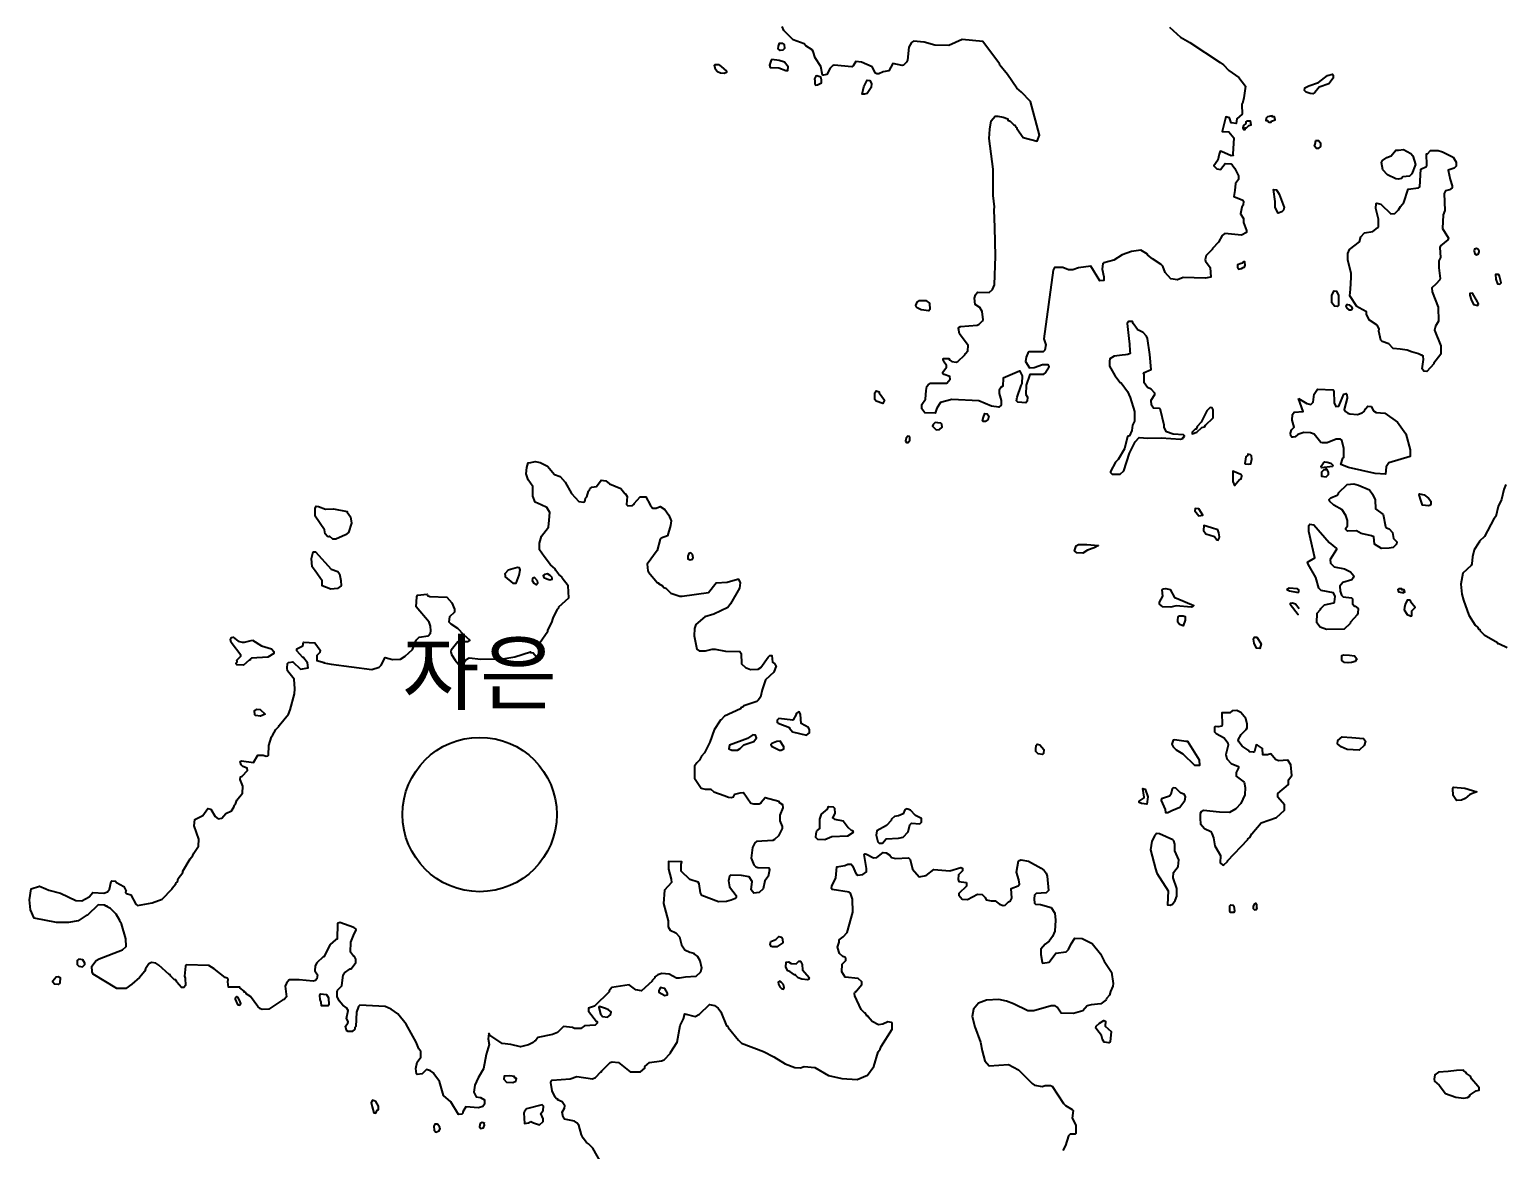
# Model space of a CAD drawing. Header units: millimetres. Extents: x -19392 to 580976, y -49129 to 736091.
# Drawn here: x 105371 to 129268, y 149313 to 167458 of the extents above; entities that cross this region are included whole.
import ezdxf
from ezdxf.enums import TextEntityAlignment as Align

# ---------------------------------------------------------------- set-up
doc = ezdxf.new("R2010")
doc.units = ezdxf.units.MM
for name, color, linetype in [('2122', 7, 'Continuous'), ('AWS', 4, 'Continuous'), ('AWS명', 2, 'Continuous')]:
    doc.layers.add(name, color=color, linetype=linetype)
doc.styles.get("Standard").update_dxf_attribs({"font": ''})
doc.styles.get('Standard').set_extended_font_data('Gulim')

msp = doc.modelspace()

# ---------------------------------------------------------------- linework, layer by layer
at = {"layer": '2122', "color": 7}
for points in [[(123842, 167494), (124021, 167332), (124168, 167246), (124662, 166921), (124713, 166886), (124802, 166793), (124962, 166679), (125073, 166538), (125045, 166352), (125023, 166256), (125010, 166245), (125017, 166088), (124934, 166012), (124921, 165933), (124840, 165946), (124810, 166026), (124754, 166042), (124693, 165807), (124801, 165797), (124881, 165702), (124865, 165440), (124871, 165415), (124840, 165413), (124684, 165483), (124659, 165487), (124645, 165437), (124645, 165437), (124624, 165340), (124560, 165247), (124605, 165200), (124668, 165190), (124744, 165286), (124832, 165279), (124856, 165266), (124900, 165205), (124959, 165086), (124960, 165027), (124909, 164965), (124900, 164849), (124881, 164752), (125030, 164692), (125042, 164675), (125033, 164611), (125014, 164580), (124990, 164471), (125039, 164395), (125038, 164332), (125086, 164201), (125086, 164170), (125005, 164126), (124736, 164152), (124692, 164118), (124634, 164012), (124535, 163910), (124535, 163897), (124432, 163796), (124418, 163731), (124424, 163703), (124424, 163703), (124498, 163602), (124508, 163446), (124421, 163428), (124064, 163439), (123970, 163403), (123864, 163417), (123772, 163521), (123735, 163621), (123707, 163650), (123564, 163741), (123488, 163801), (123482, 163817), (123376, 163885), (123226, 163862), (123076, 163808), (122937, 163722), (122774, 163680), (122761, 163668), (122748, 163574), (122777, 163449), (122777, 163393), (122764, 163390), (122714, 163388), (122567, 163621), (122367, 163598), (122273, 163562), (122204, 163563), (122111, 163602), (121980, 163603), (121957, 163560), (121802, 162447), (121838, 162349), (121819, 162262), (121794, 162237), (121562, 162234), (121543, 162216), (121518, 162150), (121510, 162078), (121571, 161978), (121646, 161983), (121785, 162031), (121872, 162033), (121884, 161999), (121880, 161973), (121839, 161908), (121792, 161868), (121576, 161871), (121517, 161697), (121515, 161547), (121540, 161503), (121533, 161437), (121514, 161407), (121383, 161418), (121364, 161443), (121372, 161502), (121437, 161692), (121456, 161723), (121457, 161847), (121420, 161923), (121408, 161923), (121144, 161808), (121144, 161808), (121143, 161677), (121114, 161662), (121079, 161615), (121083, 161559), (121114, 161446), (121113, 161371), (121076, 161337), (120957, 161355), (120752, 161444), (120315, 161463), (120133, 161415), (120072, 161322), (120043, 161241), (119875, 161246), (119826, 161313), (119827, 161382), (119890, 161468), (119896, 161607), (119908, 161675), (119928, 161703), (119968, 161726), (120231, 161726), (120288, 161794), (120282, 161835), (120189, 161867), (120170, 161886), (120170, 161905), (120228, 161989), (120228, 162014), (120179, 162086), (120173, 162111), (120173, 162111), (120180, 162130), (120267, 162129), (120279, 162103), (120312, 162077), (120383, 162068), (120410, 162077), (120527, 162189), (120534, 162210), (120575, 162253), (120576, 162340), (120439, 162527), (120423, 162611), (120430, 162630), (120456, 162645), (120724, 162670), (120755, 162682), (120812, 162737), (120819, 162756), (120808, 162887), (120766, 162956), (120691, 163001), (120680, 163107), (120699, 163157), (120731, 163201), (120918, 163195), (120975, 163248), (121008, 163322), (121019, 163785), (121013, 164252), (120999, 164535), (121005, 164584), (121005, 164584), (120983, 164766), (120982, 165196), (120920, 165691), (120928, 165842), (120954, 165978), (121017, 166052), (121061, 166055), (121147, 166037), (121219, 166009), (121224, 165990), (121260, 165974), (121316, 165912), (121334, 165905), (121352, 165873), (121369, 165867), (121369, 165855), (121469, 165709), (121695, 165647), (121732, 165743), (121586, 166293), (121443, 166442), (121367, 166507), (121215, 166730), (121094, 166881), (121088, 166902), (120815, 167261), (120484, 167296), (120264, 167200), (120039, 167202), (119865, 167254), (119693, 167266), (119693, 167266), (119659, 167245), (119620, 167170), (119595, 166961), (119580, 166927), (119529, 166878), (119510, 166872), (119360, 166905), (119296, 166787), (119200, 166773), (119134, 166742), (119100, 166742), (119078, 166749), (119022, 166853), (118849, 166930), (118761, 166938), (118717, 166867), (118692, 166854), (118406, 166879), (118379, 166867), (118341, 166830), (118290, 166728), (118233, 166716), (118221, 166719), (118191, 166857), (118098, 167001), (118069, 167099), (118051, 167128), (117946, 167195), (117921, 167223), (117741, 167288), (117593, 167440), (117593, 167440), (117563, 167506)], [(117504, 167189), (117522, 167234), (117565, 167234), (117596, 167212), (117602, 167152), (117577, 167124), (117532, 167115), (117501, 167147), (117504, 167189), (117504, 167189)], [(116577, 166856), (116666, 166780), (116665, 166761), (116628, 166746), (116567, 166751), (116516, 166772), (116485, 166808), (116467, 166880), (116480, 166892), (116536, 166891), (116577, 166856), (116577, 166856)], [(117516, 166956), (117400, 166974), (117387, 166961), (117361, 166880), (117372, 166840), (117511, 166835), (117622, 166793), (117659, 166793), (117660, 166852), (117605, 166927), (117516, 166956), (117516, 166956)], [(118092, 166633), (118094, 166578), (118106, 166558), (118138, 166561), (118201, 166594), (118205, 166641), (118189, 166685), (118127, 166705), (118108, 166702), (118089, 166659), (118092, 166633), (118092, 166633)], [(118888, 166531), (118944, 166635), (118988, 166631), (119013, 166584), (119007, 166519), (118941, 166423), (118901, 166409), (118861, 166411), (118888, 166531), (118888, 166531)], [(126255, 166599), (126399, 166714), (126481, 166735), (126493, 166719), (126493, 166669), (126420, 166575), (126265, 166524), (126196, 166436), (126164, 166414), (126118, 166418), (126053, 166443), (126028, 166469), (126035, 166513), (126098, 166546), (126255, 166599), (126255, 166599)], [(125064, 165838), (125064, 165862), (125089, 165862), (125127, 165900), (125165, 165912), (125153, 165974), (125091, 165975), (125078, 165962), (125078, 165937), (125039, 165901), (125027, 165863), (125038, 165839), (125064, 165838), (125064, 165838)], [(125490, 165957), (125491, 165970), (125553, 165994), (125541, 166044), (125504, 166045), (125504, 166057), (125429, 166045), (125404, 166020), (125403, 165984), (125429, 165983), (125452, 165958), (125490, 165957), (125490, 165957)], [(126199, 165601), (126211, 165660), (126255, 165660), (126285, 165619), (126285, 165560), (126247, 165532), (126222, 165529), (126191, 165567), (126199, 165601), (126199, 165601)], [(127876, 164890), (127895, 164908), (127911, 165195), (128005, 165238), (128012, 165259), (128002, 165444), (128020, 165443), (128071, 165499), (128196, 165498), (128263, 165476), (128438, 165391), (128487, 165307), (128487, 165244), (128454, 165210), (128354, 165176), (128386, 165029), (128420, 164926), (128419, 164895), (128378, 164862), (128313, 164846), (128293, 164802), (128302, 164527), (128276, 164453), (128261, 164234), (128359, 164077), (128352, 164052), (128232, 163954), (128220, 163927), (128230, 163766), (128204, 163710), (128202, 163597), (128202, 163597), (128226, 163424), (128219, 163404), (128155, 163330), (128092, 163274), (128098, 163207), (128194, 162960), (128198, 162735), (128150, 162654), (128134, 162586), (128236, 162335), (128235, 162198), (128124, 162053), (128123, 162041), (128012, 161916), (127962, 161920), (127932, 161958), (127957, 162111), (127948, 162164), (127925, 162188), (127948, 162164), (127877, 162201), (127761, 162238), (127689, 162260), (127575, 162279), (127462, 162290), (127393, 162365), (127287, 162401), (127263, 162426), (127230, 162569), (127238, 162608), (127205, 162666), (127205, 162666), (127079, 162747), (127030, 162840), (127032, 162882), (126916, 162946), (126877, 162971), (126760, 163141), (126775, 163252), (126783, 163439), (126784, 163505), (126731, 163726), (126731, 163829), (126757, 163892), (126921, 164020), (126940, 164096), (126998, 164163), (127136, 164186), (127212, 164242), (127224, 164266), (127225, 164385), (127184, 164555), (127191, 164636), (127198, 164642), (127266, 164628), (127427, 164470), (127490, 164479), (127552, 164537), (127582, 164591), (127635, 164655), (127707, 164872), (127876, 164890), (127876, 164890)], [(127550, 165504), (127634, 165511), (127751, 165450), (127782, 165412), (127824, 165271), (127766, 165119), (127728, 165079), (127622, 165068), (127597, 165042), (127546, 165033), (127509, 165037), (127372, 165102), (127299, 165183), (127275, 165303), (127294, 165334), (127363, 165383), (127432, 165411), (127508, 165500), (127550, 165504), (127550, 165504)], [(125550, 164670), (125526, 164864), (125575, 164860), (125616, 164792), (125697, 164573), (125690, 164530), (125660, 164502), (125602, 164481), (125553, 164575), (125550, 164670), (125550, 164670)], [(125000, 163667), (124942, 163646), (124942, 163609), (124966, 163577), (125007, 163583), (125033, 163603), (125054, 163606), (125066, 163639), (125061, 163691), (125042, 163695), (125024, 163673), (125000, 163667), (125000, 163667)], [(128857, 163872), (128836, 163901), (128812, 163912), (128784, 163900), (128779, 163870), (128788, 163822), (128815, 163807), (128846, 163823), (128856, 163858), (128856, 163873), (128856, 163873)], [(129128, 163411), (129155, 163336), (129193, 163332), (129212, 163353), (129188, 163460), (129170, 163488), (129120, 163486), (129128, 163411), (129128, 163411)], [(126472, 163101), (126473, 163151), (126511, 163226), (126548, 163219), (126579, 163150), (126576, 162987), (126564, 162972), (126514, 162976), (126471, 163027), (126472, 163101), (126472, 163101)], [(119848, 163067), (119892, 163068), (119954, 163023), (119959, 162923), (119940, 162902), (119815, 162918), (119753, 162948), (119735, 162966), (119729, 162985), (119754, 163039), (119792, 163066), (119848, 163067), (119848, 163067)], [(126808, 162936), (126797, 162965), (126763, 162989), (126729, 162998), (126706, 162997), (126697, 162977), (126714, 162945), (126746, 162918), (126776, 162915), (126802, 162925), (126808, 162936), (126808, 162936)], [(128729, 163082), (128764, 163004), (128832, 162987), (128845, 163012), (128833, 163043), (128747, 163188), (128709, 163182), (128709, 163151), (128729, 163082), (128729, 163082)], [(123417, 161894), (123545, 161952), (123520, 162191), (123486, 162453), (123470, 162490), (123416, 162547), (123340, 162584), (123320, 162595), (123254, 162693), (123243, 162728), (123176, 162726), (123155, 162694), (123180, 162449), (123191, 162359), (123199, 162252), (123205, 162210), (123164, 162195), (123129, 162186), (123076, 162179), (122943, 162165), (122873, 162124), (122866, 162086), (122871, 162005), (122954, 161850), (123043, 161740), (123055, 161736), (123160, 161591), (123202, 161494), (123273, 161269), (123272, 161112), (123240, 161050), (123240, 161050), (123231, 160961), (123194, 160875), (123162, 160864), (123110, 160664), (123008, 160492), (122968, 160450), (122886, 160296), (122886, 160283), (122911, 160254), (123043, 160253), (123099, 160308), (123190, 160595), (123286, 160775), (123350, 160849), (123487, 160839), (123706, 160844), (124018, 160821), (124056, 160834), (124056, 160846), (124069, 160849), (124081, 160873), (124069, 160889), (123900, 160904), (123794, 160940), (123752, 161012), (123753, 161050), (123694, 161298), (123678, 161317), (123581, 161321), (123550, 161371), (123545, 161452), (123545, 161452), (123603, 161545), (123603, 161564), (123542, 161633), (123485, 161659), (123430, 161735), (123430, 161869), (123417, 161894), (123417, 161894)], [(119066, 161504), (119067, 161572), (119086, 161604), (119135, 161587), (119138, 161571), (119221, 161452), (119195, 161399), (119090, 161435), (119065, 161466), (119066, 161504), (119066, 161504)], [(125932, 161478), (126063, 161401), (126131, 161385), (126169, 161418), (126183, 161550), (126241, 161630), (126490, 161620), (126503, 161605), (126506, 161408), (126537, 161351), (126586, 161354), (126664, 161550), (126702, 161558), (126715, 161546), (126720, 161487), (126673, 161303), (126692, 161268), (126729, 161244), (126763, 161231), (126885, 161222), (126960, 161246), (126997, 161269), (127016, 161312), (127055, 161357), (127106, 161350), (127148, 161278), (127191, 161252), (127329, 161241), (127533, 161095), (127668, 160905), (127740, 160648), (127740, 160648), (127738, 160542), (127394, 160440), (127349, 160372), (127341, 160254), (127173, 160262), (126739, 160362), (126618, 160410), (126651, 160513), (126663, 160524), (126665, 160668), (126630, 160805), (126611, 160822), (126543, 160820), (126397, 160760), (126322, 160761), (126291, 160769), (126187, 160900), (126125, 160926), (126019, 160927), (125918, 160898), (125874, 160860), (125843, 160851), (125823, 160855), (125806, 160876), (125800, 160917), (125818, 160974), (125858, 161016), (125828, 161129), (125835, 161223), (125861, 161260), (126005, 161271), (126005, 161271), (125932, 161478), (125932, 161478)], [(124209, 160905), (124282, 160934), (124362, 161009), (124408, 161022), (124424, 161050), (124548, 161164), (124549, 161296), (124531, 161330), (124500, 161334), (124443, 161278), (124351, 161095), (124289, 161024), (124273, 160985), (124257, 160983), (124208, 160936), (124209, 160905), (124209, 160905)], [(120088, 161087), (120042, 161092), (120010, 161061), (120003, 161029), (120058, 160972), (120115, 160978), (120159, 161015), (120153, 161065), (120135, 161081), (120088, 161087), (120088, 161087)], [(120826, 161179), (120849, 161237), (120887, 161231), (120911, 161193), (120898, 161130), (120860, 161106), (120823, 161106), (120810, 161119), (120826, 161179), (120826, 161179)], [(119636, 160843), (119627, 160864), (119603, 160868), (119576, 160839), (119565, 160793), (119577, 160767), (119605, 160768), (119631, 160804), (119636, 160841), (119636, 160841)], [(125072, 160498), (125062, 160427), (125069, 160421), (125125, 160414), (125156, 160420), (125174, 160497), (125171, 160553), (125153, 160569), (125109, 160576), (125109, 160564), (125076, 160533), (125072, 160498), (125072, 160498)], [(126395, 160447), (126456, 160434), (126487, 160402), (126481, 160377), (126305, 160354), (126299, 160386), (126337, 160435), (126356, 160454), (126395, 160447), (126395, 160447)], [(124896, 160072), (124975, 160168), (125000, 160180), (125010, 160227), (124998, 160249), (124868, 160304), (124865, 160136), (124896, 160072), (124896, 160072)], [(126379, 160209), (126416, 160247), (126416, 160284), (126392, 160335), (126368, 160335), (126367, 160323), (126342, 160323), (126305, 160285), (126304, 160223), (126379, 160209), (126379, 160209)], [(127356, 159382), (127398, 159366), (127454, 159306), (127471, 159209), (127521, 159158), (127520, 159121), (127463, 159068), (127400, 159053), (127275, 159052), (127164, 159119), (127150, 159237), (127111, 159257), (126944, 159290), (126870, 159333), (126723, 159330), (126698, 159356), (126699, 159381), (126724, 159418), (126725, 159505), (126696, 159586), (126640, 159675), (126504, 159752), (126433, 159816), (126425, 159843), (126456, 159868), (126556, 159914), (126581, 159938), (126581, 159951), (126719, 160089), (126827, 160098), (126900, 160076), (126900, 160076), (127081, 159998), (127129, 159929), (127173, 159837), (127178, 159694), (127301, 159598), (127340, 159405), (127356, 159382), (127356, 159382)], [(127910, 159834), (127886, 159919), (127893, 159937), (127968, 159920), (128035, 159866), (128073, 159816), (128072, 159764), (128053, 159745), (128035, 159742), (127941, 159749), (127910, 159834), (127910, 159834)], [(129288, 160085), (129256, 160004), (129222, 159842), (129168, 159732), (129126, 159568), (129096, 159530), (128946, 159246), (128864, 159166), (128864, 159153), (128851, 159153), (128848, 159135), (128775, 159030), (128748, 158914), (128740, 158799), (128728, 158774), (128595, 158650), (128562, 158472), (128577, 158312), (128602, 158215), (128692, 157969), (128791, 157807), (128838, 157771), (128847, 157743), (128866, 157737), (128866, 157737), (128872, 157717), (128938, 157649), (129156, 157528), (129155, 157509), (129187, 157506), (129311, 157445)], [(110294, 159694), (110519, 159649), (110519, 159636), (110574, 159564), (110586, 159458), (110540, 159311), (110491, 159270), (110332, 159198), (110286, 159200), (110230, 159250), (110223, 159238), (110199, 159244), (110159, 159285), (110153, 159351), (110000, 159571), (110001, 159696), (110015, 159734), (110052, 159730), (110164, 159688), (110294, 159694), (110294, 159694)], [(124270, 159635), (124314, 159580), (124383, 159592), (124316, 159693), (124254, 159700), (124253, 159657), (124270, 159635), (124270, 159635)], [(124521, 159386), (124399, 159423), (124393, 159342), (124429, 159285), (124572, 159246), (124610, 159189), (124629, 159183), (124647, 159217), (124648, 159239), (124642, 159301), (124624, 159354), (124521, 159386), (124521, 159386)], [(126214, 158582), (126085, 158798), (126079, 158830), (126193, 158900), (126098, 159326), (126099, 159420), (126112, 159445), (126181, 159431), (126427, 159147), (126545, 159052), (126544, 159033), (126442, 158872), (126448, 158813), (126510, 158752), (126678, 158719), (126771, 158674), (126826, 158604), (126817, 158572), (126794, 158542), (126650, 158501), (126599, 158439), (126606, 158356), (126628, 158292), (126653, 158267), (126790, 158249), (126803, 158233), (126808, 158155), (126839, 158117), (126851, 158117), (126895, 158079), (126894, 158001), (126894, 158001), (126881, 157973), (126774, 157857), (126768, 157837), (126671, 157741), (126384, 157736), (126284, 157777), (126225, 157844), (126231, 158000), (126288, 158061), (126294, 158080), (126351, 158136), (126502, 158171), (126515, 158184), (126522, 158271), (126498, 158331), (126298, 158368), (126262, 158409), (126214, 158582), (126214, 158582)], [(109999, 158685), (109952, 158753), (109941, 158885), (109967, 158997), (110005, 158997), (110259, 158717), (110369, 158676), (110393, 158641), (110417, 158531), (110423, 158447), (110359, 158401), (110253, 158393), (110110, 158445), (110111, 158526), (109999, 158685), (109999, 158685)], [(116121, 158899), (116112, 158951), (116084, 158977), (116052, 158969), (116035, 158926), (116036, 158882), (116073, 158864), (116110, 158878), (116123, 158896), (116123, 158896)], [(122688, 159099), (122620, 159059), (122514, 159023), (122438, 158973), (122338, 158978), (122301, 159010), (122328, 159094), (122365, 159115), (122503, 159116), (122688, 159099), (122688, 159099)], [(113075, 158619), (113080, 158591), (113203, 158487), (113254, 158489), (113305, 158616), (113319, 158706), (113307, 158738), (113276, 158739), (113125, 158700), (113074, 158638), (113075, 158619), (113075, 158619)], [(113602, 158526), (113551, 158579), (113519, 158564), (113515, 158533), (113540, 158486), (113582, 158462), (113607, 158492), (113602, 158526), (113602, 158526)], [(113837, 158581), (113808, 158610), (113766, 158639), (113715, 158630), (113691, 158611), (113706, 158582), (113753, 158559), (113800, 158541), (113837, 158550), (113837, 158581), (113837, 158581)], [(123954, 158244), (124233, 158126), (124214, 158104), (124189, 158098), (123946, 158123), (123864, 158099), (123734, 158104), (123677, 158149), (123677, 158180), (123735, 158276), (123724, 158379), (123744, 158394), (123781, 158400), (123849, 158387), (123922, 158254), (123954, 158244), (123954, 158244)], [(125741, 158385), (125786, 158362), (125923, 158335), (125936, 158348), (125936, 158378), (125917, 158394), (125779, 158405), (125741, 158385), (125741, 158385)], [(127629, 158332), (127629, 158345), (127654, 158344), (127641, 158381), (127604, 158382), (127605, 158395), (127555, 158395), (127542, 158383), (127553, 158346), (127629, 158332), (127629, 158332)], [(127647, 158093), (127644, 158056), (127693, 157978), (127755, 157955), (127768, 157967), (127768, 158040), (127819, 158092), (127752, 158178), (127752, 158190), (127733, 158215), (127690, 158213), (127658, 158144), (127647, 158093), (127647, 158093)], [(123975, 157891), (123981, 157941), (124000, 157960), (124062, 157959), (124093, 157946), (124093, 157887), (124060, 157797), (124004, 157816), (123978, 157855), (123975, 157891), (123975, 157891)], [(125942, 158070), (125883, 158148), (125833, 158162), (125796, 158159), (125795, 158146), (125924, 157982), (125924, 157982)], [(108986, 157565), (109131, 157472), (109291, 157425), (109328, 157381), (109327, 157349), (109233, 157288), (108970, 157273), (108952, 157261), (108945, 157242), (108932, 157242), (108838, 157162), (108732, 157163), (108713, 157188), (108737, 157218), (108731, 157238), (108796, 157307), (108796, 157319), (108636, 157527), (108630, 157577), (108643, 157608), (108668, 157611), (108749, 157550), (108818, 157531), (108855, 157531), (108986, 157565), (108986, 157565)], [(125211, 157516), (125201, 157579), (125220, 157613), (125257, 157613), (125325, 157505), (125306, 157431), (125249, 157435), (125211, 157516), (125211, 157516)], [(126755, 157324), (126840, 157311), (126878, 157260), (126846, 157220), (126789, 157200), (126736, 157195), (126677, 157204), (126634, 157233), (126635, 157314), (126660, 157329), (126755, 157324), (126755, 157324)], [(109188, 156364), (109115, 156333), (109033, 156344), (109021, 156357), (109015, 156423), (109053, 156447), (109107, 156440), (109188, 156364), (109188, 156364)], [(117743, 156273), (117736, 156266), (117512, 156294), (117486, 156269), (117486, 156232), (117498, 156219), (117685, 156151), (117686, 156138), (117735, 156079), (117958, 156023), (118009, 156063), (118009, 156112), (117991, 156148), (117873, 156214), (117863, 156358), (117845, 156399), (117832, 156402), (117794, 156378), (117793, 156359), (117743, 156273), (117743, 156273)], [(125064, 155176), (125062, 155060), (124998, 154916), (124915, 154834), (124815, 154775), (124649, 154776), (124391, 154803), (124352, 154781), (124340, 154756), (124335, 154675), (124343, 154588), (124406, 154512), (124511, 154464), (124527, 154435), (124552, 154363), (124577, 154235), (124668, 154078), (124661, 153958), (124704, 153920), (124722, 153923), (124779, 153977), (124779, 153990), (125109, 154335), (125109, 154347), (125140, 154365), (125173, 154427), (125325, 154606), (125576, 154694), (125702, 154813), (125703, 154895), (125593, 155022), (125593, 155022), (125593, 155078), (125770, 155225), (125771, 155300), (125822, 155374), (125806, 155543), (125757, 155620), (125607, 155609), (125557, 155631), (125483, 155723), (125427, 155708), (125352, 155705), (125347, 155812), (125266, 155866), (125247, 155869), (125215, 155761), (125203, 155749), (125134, 155758), (125115, 155781), (125016, 155847), (124963, 155919), (124955, 155948), (125000, 156035), (125082, 156115), (125100, 156145), (125099, 156204), (125078, 156297), (124998, 156392), (124930, 156423), (124855, 156418), (124817, 156388), (124686, 156389), (124686, 156389), (124695, 156192), (124689, 156170), (124627, 156158), (124583, 156165), (124571, 156153), (124570, 156079), (124594, 156053), (124724, 155983), (124786, 155901), (124791, 155863), (124752, 155713), (124770, 155644), (124838, 155568), (124956, 155517), (124961, 155498), (124923, 155418), (124922, 155362), (125052, 155265), (125064, 155176), (125064, 155176)], [(116919, 155938), (116712, 155861), (116699, 155804), (116749, 155782), (116843, 155784), (116887, 155808), (116942, 155867), (117107, 155921), (117152, 155980), (117133, 156027), (117090, 156031), (117002, 155969), (116919, 155938), (116919, 155938)], [(117479, 155922), (117400, 155893), (117381, 155874), (117393, 155849), (117524, 155785), (117548, 155784), (117593, 155805), (117593, 155837), (117531, 155926), (117479, 155922), (117479, 155922)], [(121674, 155799), (121680, 155859), (121699, 155878), (121742, 155871), (121802, 155792), (121797, 155726), (121784, 155714), (121715, 155721), (121676, 155762), (121674, 155799), (121674, 155799)], [(124113, 155925), (123924, 155952), (123899, 155943), (123879, 155881), (123901, 155837), (123949, 155789), (124058, 155722), (124244, 155539), (124331, 155538), (124326, 155622), (124136, 155922), (124113, 155925), (124113, 155925)], [(126793, 155988), (126986, 155973), (127017, 155928), (126997, 155859), (126915, 155785), (126721, 155794), (126622, 155839), (126560, 155884), (126567, 155940), (126637, 155999), (126793, 155988), (126793, 155988)], [(123428, 155022), (123407, 155159), (123445, 155149), (123490, 155025), (123473, 154905), (123386, 154919), (123349, 154934), (123349, 154954), (123431, 155011), (123428, 155022), (123428, 155022)], [(123708, 154967), (123772, 154823), (123778, 154773), (123815, 154770), (123880, 154806), (124010, 154857), (124090, 154965), (124100, 155028), (124082, 155063), (124019, 155092), (123945, 155168), (123901, 155174), (123882, 155155), (123861, 155065), (123843, 155038), (123712, 154993), (123708, 154967), (123708, 154967)], [(128623, 155167), (128818, 155108), (128705, 155063), (128631, 155002), (128572, 154971), (128491, 154965), (128436, 155047), (128431, 155160), (128444, 155185), (128623, 155167), (128623, 155167)], [(118413, 154662), (118552, 154638), (118632, 154527), (118682, 154486), (118707, 154480), (118713, 154448), (118624, 154387), (118368, 154377), (118255, 154329), (118142, 154336), (118112, 154368), (118117, 154432), (118125, 154474), (118176, 154511), (118178, 154667), (118204, 154748), (118299, 154828), (118318, 154872), (118392, 154864), (118411, 154842), (118416, 154758), (118378, 154686), (118413, 154662), (118413, 154662)], [(119451, 154716), (119384, 154708), (119338, 154665), (119332, 154644), (119258, 154560), (119100, 154474), (119087, 154406), (119116, 154296), (119135, 154277), (119191, 154276), (119248, 154347), (119452, 154359), (119524, 154375), (119606, 154462), (119633, 154574), (119658, 154598), (119796, 154590), (119821, 154615), (119821, 154674), (119728, 154722), (119642, 154811), (119599, 154827), (119574, 154830), (119555, 154818), (119528, 154749), (119451, 154716), (119451, 154716)], [(123615, 153859), (123634, 153791), (123818, 153501), (123808, 153277), (123852, 153270), (123890, 153285), (123933, 153349), (123960, 153418), (123962, 153543), (123902, 153712), (123903, 153800), (123979, 153899), (123992, 154005), (123926, 154153), (123927, 154262), (123909, 154312), (123897, 154328), (123680, 154428), (123629, 154434), (123597, 154391), (123553, 154310), (123532, 154170), (123615, 153859), (123615, 153859)], [(114659, 149046), (114498, 149335), (114430, 149405), (114393, 149427), (114341, 149495), (114315, 149551), (114271, 149706), (114241, 149747), (114202, 149772), (114041, 149806), (114016, 149838), (113999, 149919), (114037, 149984), (114044, 150022), (114001, 150085), (113927, 150120), (113933, 150130), (113902, 150140), (113889, 150159), (113841, 150262), (113818, 150400), (113824, 150424), (113837, 150437), (114131, 150458), (114238, 150495), (114494, 150460), (114543, 150481), (114626, 150569), (114639, 150569), (114639, 150569), (114645, 150589), (114778, 150725), (114810, 150734), (114915, 150723), (115101, 150570), (115270, 150571), (115339, 150630), (115339, 150655), (115415, 150723), (115609, 150749), (115655, 150765), (115755, 150874), (115755, 150887), (115863, 151054), (115910, 151322), (115968, 151428), (115988, 151509), (116156, 151469), (116225, 151506), (116389, 151660), (116471, 151647), (116527, 151603), (116573, 151541), (116666, 151319), (116685, 151309), (116691, 151289), (116857, 151082), (116906, 151035), (117261, 150899), (117429, 150816), (117614, 150701), (117614, 150701), (117770, 150643), (117863, 150635), (117920, 150659), (118094, 150644), (118318, 150513), (118530, 150464), (118780, 150448), (118949, 150518), (119051, 150657), (119123, 150894), (119155, 150937), (119168, 150981), (119346, 151265), (119348, 151353), (119335, 151369), (119279, 151379), (119196, 151345), (119128, 151331), (119023, 151388), (118957, 151462), (118952, 151480), (118939, 151480), (118915, 151519), (118902, 151519), (118844, 151581), (118744, 151803), (118735, 151842), (118741, 151861), (118766, 151873), (118767, 151886), (118855, 151984), (118855, 151984), (118856, 152028), (118795, 152085), (118588, 152106), (118533, 152189), (118535, 152313), (118598, 152375), (118599, 152406), (118581, 152428), (118549, 152438), (118493, 152486), (118463, 152590), (118490, 152670), (118490, 152707), (118556, 152759), (118616, 152831), (118708, 153160), (118704, 153367), (118675, 153467), (118650, 153480), (118376, 153525), (118363, 153543), (118370, 153580), (118435, 153714), (118449, 153895), (118578, 153915), (118630, 153935), (118681, 153936), (118706, 153911), (118766, 153776), (118791, 153757), (118872, 153768), (118872, 153768), (118929, 153814), (118930, 153864), (118895, 154090), (118908, 154102), (118933, 154098), (119045, 154040), (119100, 154043), (119202, 154123), (119249, 154119), (119308, 154079), (119338, 154046), (119401, 154027), (119613, 154039), (119638, 154011), (119679, 153854), (119784, 153728), (119896, 153752), (120023, 153847), (120279, 153828), (120461, 153879), (120486, 153869), (120485, 153826), (120422, 153764), (120414, 153686), (120427, 153657), (120545, 153640), (120551, 153630), (120551, 153581), (120430, 153463), (120430, 153432), (120479, 153369), (120479, 153369), (120567, 153362), (120731, 153447), (120805, 153446), (120855, 153397), (120873, 153355), (120954, 153342), (121016, 153344), (121087, 153286), (121147, 153267), (121178, 153273), (121234, 153325), (121266, 153341), (121285, 153384), (121275, 153540), (121387, 153585), (121413, 153613), (121402, 153680), (121360, 153808), (121393, 153988), (121430, 154004), (121555, 153986), (121760, 153871), (121811, 153831), (121840, 153789), (121859, 153739), (121880, 153507), (121843, 153470), (121680, 153460), (121655, 153435), (121648, 153373), (121656, 153304), (121656, 153304), (121670, 153290), (121751, 153280), (121922, 153234), (121985, 153140), (121994, 153030), (121985, 152850), (121945, 152764), (121890, 152686), (121827, 152637), (121756, 152559), (121755, 152470), (121778, 152346), (121790, 152333), (121893, 152350), (122001, 152494), (122167, 152513), (122205, 152553), (122248, 152646), (122308, 152739), (122426, 152732), (122588, 152649), (122723, 152481), (122783, 152366), (122901, 152188), (122930, 152001), (122923, 151957), (122886, 151874), (122871, 151814), (122819, 151759), (122812, 151739), (122726, 151672), (122726, 151672), (122569, 151659), (122506, 151643), (122437, 151560), (122286, 151515), (122086, 151524), (122019, 151621), (121988, 151638), (121925, 151638), (121643, 151561), (121543, 151562), (121313, 151672), (121201, 151715), (121077, 151743), (120877, 151733), (120745, 151685), (120663, 151589), (120663, 151589), (120645, 151466), (120688, 151298), (120779, 151054), (120808, 150911), (120851, 150748), (120919, 150671), (121232, 150691), (121393, 150602), (121616, 150380), (121653, 150355), (121777, 150335), (121825, 150351), (121915, 150352), (121940, 150339), (122123, 150058), (122154, 150024), (122266, 149963), (122278, 149947), (122264, 149822), (122325, 149709), (122323, 149571), (122311, 149559), (122229, 149560), (122204, 149535), (122158, 149377), (122114, 149299)], [(124820, 153219), (124820, 153263), (124833, 153276), (124870, 153269), (124883, 153253), (124894, 153181), (124881, 153153), (124831, 153154), (124819, 153175), (124820, 153219), (124820, 153219)], [(125257, 153230), (125256, 153279), (125236, 153305), (125216, 153292), (125195, 153255), (125195, 153218), (125218, 153197), (125249, 153202), (125259, 153230), (125259, 153230)], [(117462, 152717), (117510, 152764), (117554, 152751), (117572, 152722), (117577, 152663), (117479, 152598), (117406, 152596), (117389, 152603), (117371, 152641), (117383, 152685), (117462, 152717), (117462, 152717)], [(106231, 152273), (106270, 152309), (106270, 152334), (106233, 152384), (106171, 152398), (106145, 152373), (106144, 152310), (106169, 152285), (106231, 152273), (106231, 152273)], [(117801, 152330), (117836, 152366), (117860, 152363), (117891, 152309), (117896, 152221), (118001, 152102), (117994, 152067), (117975, 152061), (117882, 152072), (117826, 152095), (117785, 152132), (117783, 152145), (117764, 152145), (117692, 152195), (117659, 152206), (117622, 152269), (117629, 152350), (117667, 152353), (117710, 152324), (117792, 152320), (117801, 152330), (117801, 152330)], [(105835, 152116), (105867, 152102), (105865, 152008), (105834, 151987), (105778, 151991), (105748, 152022), (105748, 152047), (105801, 152112), (105835, 152116), (105835, 152116)], [(117581, 151991), (117551, 152023), (117521, 152039), (117503, 152022), (117508, 151992), (117527, 151946), (117554, 151921), (117589, 151913), (117600, 151940), (117585, 151980), (117582, 151991), (117582, 151991)], [(108774, 151729), (108751, 151778), (108728, 151794), (108709, 151776), (108701, 151748), (108740, 151663), (108773, 151650), (108797, 151679), (108775, 151730), (108775, 151730)], [(110078, 151742), (110074, 151810), (110087, 151835), (110181, 151824), (110214, 151770), (110222, 151659), (110210, 151643), (110104, 151641), (110098, 151702), (110078, 151742), (110078, 151742)], [(115639, 151926), (115593, 151939), (115568, 151889), (115567, 151864), (115666, 151807), (115705, 151819), (115705, 151844), (115662, 151919), (115639, 151926), (115639, 151926)], [(114703, 151598), (114608, 151627), (114596, 151614), (114620, 151511), (114653, 151470), (114734, 151459), (114782, 151493), (114795, 151542), (114752, 151578), (114703, 151598), (114703, 151598)], [(122701, 151206), (122645, 151277), (122652, 151310), (122706, 151359), (122779, 151402), (122803, 151390), (122796, 151309), (122895, 151226), (122880, 151057), (122860, 151039), (122780, 151052), (122754, 151094), (122738, 151160), (122701, 151206), (122701, 151206)], [(128489, 150593), (128356, 150575), (128197, 150567), (128138, 150520), (128127, 150453), (128133, 150421), (128210, 150353), (128311, 150222), (128478, 150162), (128610, 150146), (128670, 150157), (128698, 150174), (128711, 150198), (128811, 150262), (128855, 150274), (128856, 150312), (128838, 150341), (128731, 150460), (128715, 150502), (128654, 150546), (128649, 150563), (128607, 150585), (128604, 150599), (128489, 150593), (128489, 150593)], [(113153, 150509), (113063, 150503), (113056, 150453), (113099, 150403), (113199, 150396), (113250, 150420), (113263, 150463), (113226, 150475), (113226, 150494), (113153, 150509), (113153, 150509)], [(110920, 150006), (110950, 149905), (110981, 149899), (111006, 149948), (111026, 149961), (111026, 150014), (110982, 150091), (110928, 150112), (110908, 150072), (110920, 150006), (110920, 150006)], [(113493, 149768), (113536, 149743), (113632, 149714), (113691, 149764), (113692, 149808), (113655, 149895), (113693, 149945), (113700, 150014), (113676, 150036), (113425, 149974), (113393, 149930), (113381, 149905), (113391, 149734), (113455, 149744), (113493, 149768), (113493, 149768)], [(112018, 149675), (111981, 149722), (111939, 149722), (111924, 149690), (111928, 149624), (111956, 149596), (112008, 149614), (112022, 149651), (112013, 149675), (112013, 149675)], [(112748, 149735), (112706, 149750), (112673, 149736), (112663, 149680), (112681, 149652), (112724, 149666), (112743, 149707), (112739, 149731), (112739, 149731)]]:
    msp.add_lwpolyline(points, dxfattribs=at)
msp.add_lwpolyline([(110918, 157091), (111037, 157125), (111068, 157158), (111135, 157285), (111251, 157249), (111382, 157254), (111457, 157303), (111577, 157414), (111636, 157563), (111686, 157613), (111830, 157636), (111868, 157679), (111875, 157716), (111870, 157789), (111846, 157857), (111637, 158107), (111645, 158269), (111658, 158294), (111814, 158307), (111820, 158289), (111857, 158270), (112132, 158263), (112213, 158171), (112255, 158068), (112254, 158017), (112178, 157943), (112165, 157862), (112195, 157831), (112307, 157761), (112400, 157656), (112504, 157565), (112504, 157565), (112467, 157537), (112310, 157536), (112203, 157403), (112196, 157381), (112207, 157331), (112266, 157240), (112338, 157155), (112371, 157146), (112444, 157252), (112494, 157277), (112683, 157257), (113038, 157264), (113232, 157293), (113489, 157374), (113489, 157362), (113533, 157358), (113579, 157299), (113592, 157299), (113613, 157276), (113638, 157285), (113651, 157300), (113658, 157356), (113637, 157438), (113634, 157518), (113768, 157710), (113768, 157729), (113833, 157852), (113854, 157923), (113923, 158065), (113948, 158090), (113948, 158102), (113948, 158102), (114107, 158250), (114096, 158444), (114003, 158570), (113997, 158591), (113948, 158627), (113899, 158691), (113890, 158721), (113814, 158785), (113814, 158785), (113710, 158921), (113632, 159028), (113632, 159134), (113668, 159247), (113781, 159396), (113788, 159509), (113802, 159630), (113753, 159715), (113661, 159757), (113561, 159800), (113526, 159899), (113526, 160055), (113448, 160161), (113420, 160260), (113427, 160360), (113448, 160438), (113491, 160445), (113561, 160459), (113647, 160443), (113647, 160443), (113765, 160385), (113876, 160246), (113969, 160214), (114049, 160125), (114153, 159942), (114270, 159810), (114351, 159800), (114376, 159827), (114377, 159865), (114403, 159889), (114427, 159977), (114446, 159996), (114448, 160014), (114480, 160045), (114555, 160056), (114631, 160155), (114706, 160148), (114768, 160097), (114954, 160020), (115016, 159938), (115028, 159937), (115053, 159893), (115045, 159763), (115063, 159743), (115138, 159746), (115169, 159767), (115169, 159780), (115265, 159884), (115357, 159887), (115425, 159757), (115467, 159701), (115524, 159701), (115588, 159729), (115666, 159679), (115729, 159587), (115765, 159495), (115758, 159422), (115707, 159254), (115606, 159218), (115587, 159200), (115541, 159019), (115376, 158796), (115387, 158690), (115399, 158664), (115547, 158494), (115560, 158493), (115559, 158481), (115627, 158447), (115646, 158419), (115678, 158406), (115763, 158328), (115906, 158277), (115944, 158276), (116370, 158339), (116497, 158494), (116672, 158504), (116841, 158555), (116859, 158552), (116884, 158495), (116876, 158408), (116730, 158151), (116684, 158095), (116456, 157988), (116314, 157940), (116169, 157817), (116143, 157755), (116141, 157636), (116141, 157636), (116183, 157420), (116220, 157389), (116324, 157392), (116432, 157420), (116482, 157419), (116645, 157386), (116882, 157383), (116900, 157349), (116904, 157183), (116973, 157119), (117054, 157088), (117178, 157095), (117218, 157121), (117337, 157290), (117366, 157315), (117397, 157314), (117411, 157208), (117448, 157179), (117466, 157150), (117428, 157045), (117295, 156922), (117242, 156760), (117216, 156642), (117178, 156592), (117156, 156573), (116946, 156501), (116934, 156486), (116898, 156470), (116892, 156452), (116631, 156331), (116574, 156269), (116574, 156269), (116561, 156269), (116558, 156250), (116466, 156114), (116394, 155910), (116306, 155741), (116260, 155687), (116227, 155619), (116183, 155579), (116146, 155524), (116146, 155524), (116147, 155329), (116211, 155230), (116254, 155166), (116317, 155152), (116410, 155152), (116459, 155110), (116625, 155047), (116625, 155047), (116694, 155023), (116738, 155017), (116777, 155029), (116796, 155069), (116884, 155093), (116940, 155096), (117056, 154925), (117101, 154915), (117194, 154914), (117225, 154929), (117225, 154942), (117288, 155016), (117513, 154954), (117513, 154941), (117569, 154903), (117575, 154850), (117529, 154732), (117527, 154638), (117564, 154544), (117564, 154513), (117505, 154395), (117440, 154333), (117415, 154320), (117149, 154305), (117123, 154281), (117085, 154206), (117064, 154035), (117106, 153925), (117106, 153925), (117137, 153893), (117169, 153884), (117349, 153875), (117362, 153846), (117341, 153734), (117284, 153666), (117257, 153536), (117194, 153474), (117106, 153466), (117063, 153519), (117078, 153656), (117028, 153732), (116909, 153750), (116729, 153755), (116710, 153742), (116697, 153668), (116714, 153568), (116819, 153428), (116818, 153398), (116792, 153373), (116739, 153351), (116661, 153331), (116536, 153326), (116262, 153427), (116244, 153471), (116221, 153618), (116203, 153646), (116072, 153688), (115930, 153821), (115931, 153936), (115941, 153971), (115941, 153971), (115722, 153979), (115725, 153855), (115768, 153692), (115772, 153636), (115657, 153513), (115642, 153300), (115720, 153018), (115719, 152918), (115749, 152868), (115842, 152823), (115904, 152760), (115933, 152628), (115989, 152547), (116070, 152508), (116132, 152495), (116135, 152481), (116194, 152440), (116230, 152374), (116260, 152255), (116240, 152187), (116164, 152116), (116000, 152105), (115902, 152088), (115852, 152089), (115734, 152156), (115615, 152162), (115553, 152145), (115502, 152108), (115502, 152096), (115458, 152053), (115457, 152041), (115457, 152041), (115286, 151881), (115193, 151900), (115088, 151983), (114806, 151937), (114761, 151881), (114761, 151869), (114527, 151634), (114427, 151604), (114426, 151554), (114555, 151387), (114568, 151384), (114567, 151359), (114535, 151325), (114361, 151318), (114304, 151275), (114201, 151273), (114167, 151288), (114023, 151303), (113928, 151210), (113846, 151174), (113608, 151127), (113570, 151074), (113551, 151068), (113533, 151047), (113455, 151007), (113326, 150975), (113167, 151016), (113031, 151030), (112828, 151165), (112813, 151190), (112803, 151107), (112817, 151014), (112768, 150852), (112725, 150618), (112640, 150476), (112584, 150356), (112569, 150242), (112609, 150168), (112677, 150155), (112745, 150120), (112744, 150045), (112713, 150011), (112644, 149990), (112438, 150005), (112393, 149921), (112393, 149903), (112374, 149884), (112324, 149878), (112195, 150086), (112078, 150188), (112012, 150417), (111920, 150540), (111920, 150552), (111866, 150586), (111803, 150607), (111733, 150539), (111652, 150527), (111639, 150540), (111630, 150625), (111654, 150727), (111711, 150808), (111713, 150902), (111679, 150943), (111637, 151050), (111471, 151342), (111339, 151513), (111228, 151588), (111135, 151628), (111135, 151628), (110722, 151650), (110702, 151630), (110671, 151540), (110656, 151303), (110643, 151290), (110642, 151265), (110598, 151226), (110536, 151227), (110505, 151242), (110493, 151311), (110531, 151361), (110532, 151385), (110507, 151436), (110534, 151567), (110509, 151607), (110447, 151649), (110386, 151722), (110357, 151791), (110357, 151869), (110363, 151894), (110432, 151962), (110454, 152143), (110475, 152175), (110567, 152241), (110580, 152241), (110656, 152340), (110657, 152396), (110634, 152437), (110618, 152443), (110571, 152510), (110579, 152672), (110579, 152672), (110632, 152809), (110663, 152865), (110657, 152886), (110626, 152909), (110398, 152993), (110359, 152974), (110355, 152718), (110330, 152712), (110241, 152636), (110139, 152434), (110127, 152434), (110025, 152336), (109999, 152286), (109992, 152205), (110035, 152142), (110028, 152079), (110003, 152051), (109965, 152039), (109742, 152059), (109578, 152060), (109533, 152005), (109514, 151961), (109537, 151786), (109499, 151745), (109473, 151739), (109247, 151589), (109138, 151580), (109115, 151592), (109072, 151630), (108952, 151791), (108881, 151836), (108881, 151836), (108875, 151855), (108850, 151864), (108851, 151876), (108776, 151930), (108777, 151943), (108596, 151945), (108584, 152029), (108591, 152067), (108573, 152089), (108542, 152101), (108365, 152240), (108275, 152296), (107913, 152307), (107900, 152281), (107880, 152119), (107892, 152088), (107896, 151969), (107874, 151938), (107836, 151939), (107760, 152025), (107753, 152046), (107741, 152046), (107741, 152059), (107716, 152065), (107659, 152121), (107652, 152141), (107634, 152147), (107469, 152300), (107419, 152331), (107346, 152344), (107307, 152320), (107307, 152320), (107252, 152242), (107239, 152204), (107153, 152100), (107153, 152100), (107029, 151992), (106930, 151921), (106788, 151921), (106405, 152154), (106387, 152189), (106382, 152283), (106452, 152376), (106500, 152403), (106879, 152545), (106936, 152600), (106931, 152725), (106859, 152970), (106831, 153016), (106837, 153022), (106776, 153123), (106682, 153219), (106632, 153244), (106632, 153257), (106613, 153257), (106588, 153273), (106482, 153275), (106311, 153108), (106287, 153105), (106287, 153105), (106157, 153020), (106002, 152991), (105810, 152991), (105449, 153062), (105385, 153197), (105371, 153360), (105399, 153537), (105534, 153579), (105633, 153537), (105685, 153516), (105872, 153464), (106120, 153348), (106220, 153341), (106340, 153404), (106397, 153476), (106578, 153467), (106634, 153486), (106667, 153529), (106693, 153653), (106706, 153666), (106762, 153662), (106779, 153637), (106898, 153575), (106935, 153500), (106928, 153481), (106941, 153463), (107015, 153439), (107095, 153289), (107119, 153267), (107357, 153307), (107520, 153371), (107685, 153534), (107685, 153547), (107742, 153615), (107743, 153627), (107768, 153652), (107780, 153702), (107857, 153801), (107857, 153820), (107974, 154022), (107974, 154022), (108019, 154077), (108031, 154114), (108107, 154226), (108114, 154341), (108041, 154554), (108050, 154661), (108181, 154724), (108258, 154839), (108308, 154829), (108381, 154709), (108425, 154671), (108487, 154683), (108553, 154755), (108645, 154799), (108684, 154858), (108691, 154891), (108709, 154910), (108728, 154970), (108823, 155088), (108825, 155200), (108782, 155307), (108789, 155351), (108815, 155362), (108903, 155455), (108897, 155493), (108829, 155518), (108798, 155544), (108786, 155600), (108805, 155610), (108999, 155582), (109069, 155703), (109069, 155703), (109156, 155702), (109206, 155686), (109231, 155689), (109244, 155701), (109246, 155857), (109291, 156001), (109310, 156019), (109361, 156118), (109409, 156164), (109416, 156183), (109565, 156365), (109596, 156435), (109662, 156695), (109668, 156777), (109660, 156933), (109549, 157068), (109543, 157109), (109550, 157184), (109569, 157203), (109640, 157213), (109762, 157094), (109887, 157117), (109876, 157195), (109814, 157271), (109814, 157284), (109801, 157284), (109703, 157389), (109704, 157426), (109798, 157475), (109811, 157530), (109992, 157522), (109992, 157522), (110078, 157402), (110077, 157365), (110027, 157315), (110026, 157237), (110145, 157205), (110138, 157195), (110256, 157175), (110256, 157175)], close=True, dxfattribs=at)
at = {"layer": 'AWS'}
msp.add_circle((112664, 154740), 1250, dxfattribs=at)

# ---------------------------------------------------------------- texts
at = {"layer": 'AWS명'}
msp.add_text('자은', height=1000, dxfattribs=at).set_placement((112664, 156240), align=Align.BOTTOM_CENTER)

doc.saveas('drawing.dxf')
